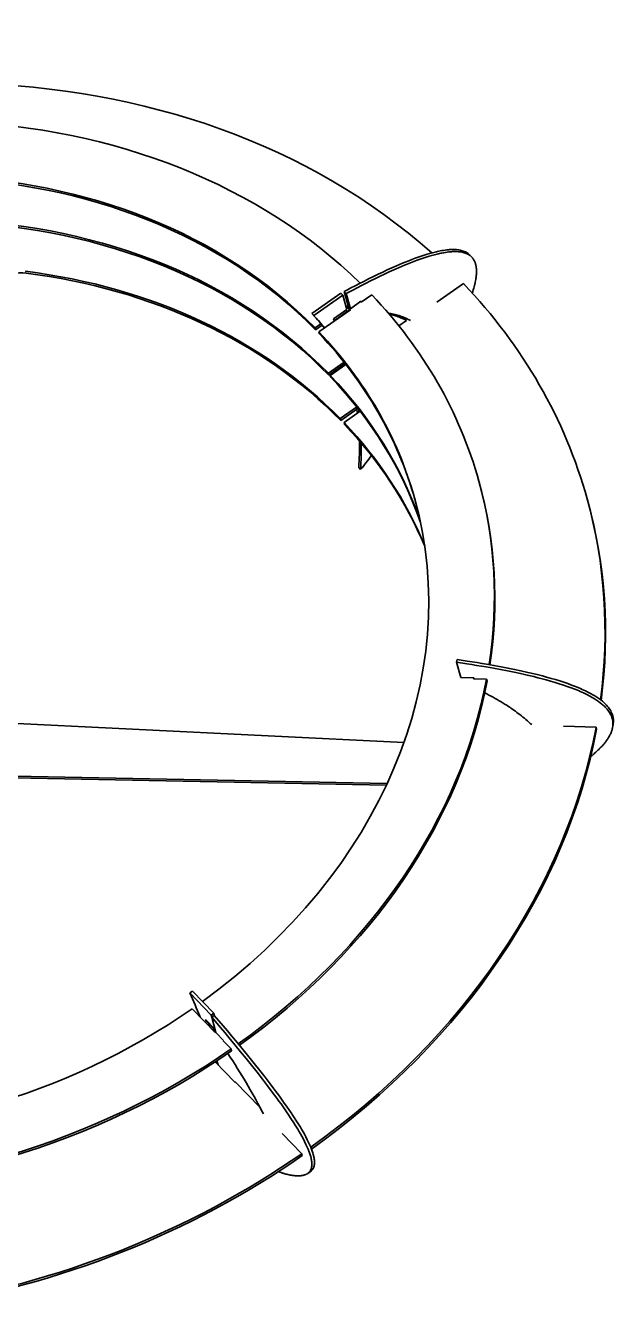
# Model space of a CAD drawing. Extents: x 68 to 1034, y 121 to 775.
# Drawn here: x 342.3 to 519.3, y 389.8 to 775 of the extents above; entities that cross this region are included whole.
import ezdxf

# ---------------------------------------------------------------- set-up
doc = ezdxf.new("R2010")
doc.units = 0

msp = doc.modelspace()

# ---------------------------------------------------------------- linework, layer by layer
at = {"color": 7, "lineweight": 35, "ltscale": 0.021051}
msp.add_line((476.64, 705.42), (476.06, 706.03), dxfattribs=at)
at = {"color": 7, "lineweight": 13, "ltscale": 0.014728}
msp.add_line((342.5, 700.56), (342.35, 701.13), dxfattribs=at)
at = {"color": 7, "lineweight": 35, "ltscale": 0.242881}
msp.add_line((474.12, 697.43), (466.17, 691.85), dxfattribs=at)
at = {"color": 7, "lineweight": 35, "ltscale": 0.267169}
msp.add_line((428.48, 688.43), (437.23, 694.57), dxfattribs=at)
at = {"color": 7, "lineweight": 35, "ltscale": 0.26717}
msp.add_line((429.07, 687.83), (437.81, 693.96), dxfattribs=at)
at = {"color": 7, "lineweight": 35, "ltscale": 0.021052}
for p, q in [((437.81, 693.96), (437.23, 694.57)), ((438.84, 694.43), (438.26, 695.04)), ((440.1, 689.89), (439.52, 690.49)), ((429.07, 687.83), (428.48, 688.43)), ((457.03, 686.33), (456.45, 686.94)), ((443.2, 641.53), (442.62, 642.14))]:
    msp.add_line(p, q, dxfattribs=at)
at = {"color": 7, "lineweight": 35, "ltscale": 0.112356}
msp.add_line((437.81, 693.96), (439.02, 689.63), dxfattribs=at)
at = {"color": 7, "lineweight": 35, "ltscale": 0.117822}
for p, q in [((439.52, 690.49), (438.26, 695.04)), ((440.1, 689.89), (438.84, 694.43)), ((473.34, 579.01), (472.08, 583.55))]:
    msp.add_line(p, q, dxfattribs=at)
at = {"color": 7, "lineweight": 35, "ltscale": 0.097152}
msp.add_line((446.56, 694.04), (443.38, 691.8), dxfattribs=at)
at = {"color": 7, "lineweight": 35, "ltscale": 0.291457}
msp.add_line((430.65, 682.88), (440.2, 689.57), dxfattribs=at)
at = {"color": 7, "lineweight": 35, "ltscale": 0.12144}
msp.add_line((439.02, 689.63), (435.04, 686.84), dxfattribs=at)
at = {"color": 7, "lineweight": 35, "ltscale": 0.008443}
msp.add_line((438.75, 690.59), (439.03, 690.78), dxfattribs=at)
at = {"color": 7, "lineweight": 35, "ltscale": 0.008444}
msp.add_line((438.91, 690.02), (439.19, 690.22), dxfattribs=at)
at = {"color": 7, "lineweight": 35, "ltscale": 0.042104}
msp.add_line((440.2, 689.57), (439.03, 690.78), dxfattribs=at)
at = {"color": 7, "lineweight": 35, "ltscale": 0.014728}
for p, q in [((439.19, 690.22), (439.03, 690.78)), ((435.04, 686.84), (435.2, 686.28)), ((429.64, 683.52), (429.48, 684.09)), ((434.22, 669.27), (434.06, 669.84)), ((437.2, 656.27), (437.04, 656.84)), ((438.37, 655.06), (438.21, 655.63)), ((478.94, 637.41), (478.78, 637.98)), ((511.55, 632.09), (511.39, 632.66)), ((514.22, 563.41), (514.06, 563.98)), ((396.5, 476.13), (396.66, 475.56)), ((404.37, 466.68), (404.21, 467.25)), ((425.63, 435.18), (425.47, 435.74))]:
    msp.add_line(p, q, dxfattribs=at)
at = {"color": 7, "lineweight": 35, "ltscale": 0.028051}
msp.add_line((439.96, 689.41), (439.19, 690.22), dxfattribs=at)
at = {"color": 7, "lineweight": 35, "ltscale": 0.007667}
msp.add_line((439.76, 689.62), (439.84, 689.32), dxfattribs=at)
at = {"color": 7, "lineweight": 35, "ltscale": 0.097153}
msp.add_line((443.29, 692.12), (440.1, 689.89), dxfattribs=at)
at = {"color": 7, "lineweight": 35, "ltscale": 0.007933}
msp.add_line((443.16, 692.03), (443.38, 691.8), dxfattribs=at)
at = {"color": 7, "lineweight": 35, "ltscale": 0.00797}
msp.add_line((443.29, 692.12), (443.37, 691.81), dxfattribs=at)
at = {"color": 7, "lineweight": 35, "ltscale": 0.000476634}
msp.add_line((466.15, 691.88), (466.16, 691.87), dxfattribs=at)
at = {"color": 7, "lineweight": 35, "ltscale": 0.008192}
msp.add_line((429.07, 687.83), (429.29, 687.59), dxfattribs=at)
at = {"color": 7, "lineweight": 35, "ltscale": 0.121441}
msp.add_line((435.2, 686.28), (439.17, 689.07), dxfattribs=at)
at = {"color": 7, "lineweight": 35, "ltscale": 0.014051}
msp.add_line((439.17, 689.07), (438.78, 689.47), dxfattribs=at)
at = {"color": 7, "lineweight": 35, "ltscale": 0.00462}
msp.add_line((439.17, 689.07), (439.22, 688.89), dxfattribs=at)
at = {"color": 7, "lineweight": 35, "ltscale": 0.070616}
msp.add_line((457.03, 686.33), (454.72, 684.71), dxfattribs=at)
at = {"color": 7, "lineweight": 35, "ltscale": 0.05427}
msp.add_line((429.48, 684.09), (431.26, 685.34), dxfattribs=at)
at = {"color": 7, "lineweight": 35, "ltscale": 0.060155}
msp.add_line((429.64, 683.52), (431.61, 684.9), dxfattribs=at)
at = {"color": 7, "lineweight": 35, "ltscale": 0.014729}
msp.add_line((430.81, 682.31), (430.65, 682.88), dxfattribs=at)
at = {"color": 7, "lineweight": 35, "ltscale": 0.145603}
msp.add_line((438.25, 673.79), (433.48, 670.45), dxfattribs=at)
at = {"color": 7, "lineweight": 35, "ltscale": 0.014727}
msp.add_line((433.63, 669.88), (433.48, 670.45), dxfattribs=at)
at = {"color": 7, "lineweight": 35, "ltscale": 0.151341}
msp.add_line((438.59, 673.36), (433.63, 669.88), dxfattribs=at)
at = {"color": 7, "lineweight": 35, "ltscale": 0.143509}
msp.add_line((434.06, 669.84), (438.76, 673.14), dxfattribs=at)
at = {"color": 7, "lineweight": 35, "ltscale": 0.007089}
msp.add_line((438.43, 673.25), (438.54, 672.98), dxfattribs=at)
at = {"color": 7, "lineweight": 35, "ltscale": 0.150418}
msp.add_line((441.97, 660.29), (437.04, 656.84), dxfattribs=at)
at = {"color": 7, "lineweight": 35, "ltscale": 0.148435}
msp.add_line((442.06, 659.68), (437.2, 656.27), dxfattribs=at)
at = {"color": 7, "lineweight": 35, "ltscale": 0.148068}
msp.add_line((438.21, 655.63), (443.06, 659.03), dxfattribs=at)
at = {"color": 7, "lineweight": 35, "ltscale": 0.020897}
for p, q in [((472.08, 583.55), (472.23, 584.37)), ((519.04, 563.93), (519.19, 564.75))]:
    msp.add_line(p, q, dxfattribs=at)
at = {"color": 7, "lineweight": 35, "ltscale": 0.097687}
for p, q in [((477.25, 578.87), (473.34, 579.01)), ((481.1, 578.48), (477.2, 578.61))]:
    msp.add_line(p, q, dxfattribs=at)
at = {"color": 7, "lineweight": 35, "ltscale": 0.006525}
msp.add_line((477.24, 578.87), (477.2, 578.61), dxfattribs=at)
at = {"color": 7, "lineweight": 35, "ltscale": 0.006768}
msp.add_line((477.25, 578.87), (477.32, 578.61), dxfattribs=at)
at = {"color": 7, "lineweight": 35, "ltscale": 0.014726}
msp.add_line((481.26, 577.91), (481.1, 578.48), dxfattribs=at)
at = {"color": 7, "lineweight": 35}
for p, q in [((326.22, 565.79), (456.23, 559.38)), ((323.3, 549.62), (451.2, 547.1)), ((323.46, 549.05), (450.94, 546.54))]:
    msp.add_line(p, q, dxfattribs=at)
at = {"color": 7, "lineweight": 35, "ltscale": 0.244194}
msp.add_line((514.06, 563.98), (504.3, 564.32), dxfattribs=at)
at = {"color": 7, "lineweight": 35, "ltscale": 0.003403}
msp.add_line((504.45, 564.44), (504.49, 564.31), dxfattribs=at)
at = {"color": 7, "lineweight": 35, "ltscale": 0.024288}
for p, q in [((391.79, 484.09), (392.59, 484.65)), ((398.23, 477.43), (399.02, 477.99)), ((398.36, 476.76), (399.15, 477.31)), ((427.3, 429.81), (428.09, 430.37))]:
    msp.add_line(p, q, dxfattribs=at)
at = {"color": 7, "lineweight": 35, "ltscale": 0.23157}
for p, q in [((391.79, 484.09), (398.23, 477.43)), ((392.59, 484.65), (399.02, 477.99))]:
    msp.add_line(p, q, dxfattribs=at)
at = {"color": 7, "lineweight": 35, "ltscale": 0.252622}
msp.add_line((392.51, 479.36), (399.53, 472.09), dxfattribs=at)
at = {"color": 7, "lineweight": 35, "ltscale": 0.020075}
msp.add_line((399.02, 477.99), (399.24, 477.21), dxfattribs=at)
at = {"color": 7, "lineweight": 35, "ltscale": 0.10235}
msp.add_line((399.35, 473.18), (396.5, 476.13), dxfattribs=at)
at = {"color": 7, "lineweight": 35, "ltscale": 0.007122}
msp.add_line((396.66, 475.56), (396.89, 475.72), dxfattribs=at)
at = {"color": 7, "lineweight": 35, "ltscale": 0.102349}
msp.add_line((396.66, 475.56), (399.51, 472.62), dxfattribs=at)
at = {"color": 7, "lineweight": 35, "ltscale": 0.016596}
msp.add_line((398.23, 477.43), (398.41, 476.79), dxfattribs=at)
at = {"color": 7, "lineweight": 35, "ltscale": 0.117823}
msp.add_line((399.62, 472.21), (398.36, 476.76), dxfattribs=at)
at = {"color": 7, "lineweight": 35, "ltscale": 0.003791}
for p, q in [((399.53, 472.09), (399.65, 472.18)), ((405.38, 457.21), (405.51, 457.3))]:
    msp.add_line(p, q, dxfattribs=at)
at = {"color": 7, "lineweight": 35, "ltscale": 0.084207}
for p, q in [((401.96, 469.79), (399.62, 472.21)), ((404.21, 467.25), (401.87, 469.67))]:
    msp.add_line(p, q, dxfattribs=at)
at = {"color": 7, "lineweight": 35, "ltscale": 0.213657}
msp.add_line((399.44, 463.35), (405.38, 457.21), dxfattribs=at)
at = {"color": 7, "lineweight": 35, "ltscale": 0.268467}
msp.add_line((412.93, 449.62), (405.47, 457.34), dxfattribs=at)
at = {"color": 7, "lineweight": 35, "ltscale": 0.001461}
msp.add_line((405.47, 457.34), (405.49, 457.28), dxfattribs=at)
at = {"color": 7, "lineweight": 35, "ltscale": 0.210518}
msp.add_line((425.47, 435.74), (419.62, 441.8), dxfattribs=at)
at = {"color": 7, "lineweight": 35}
for points in [[(438.26, 695.04), (439.27, 695.58), (440.27, 696.11), (441.58, 696.8), (442.86, 697.46), (444.12, 698.11), (445.6, 698.85), (447.05, 699.57), (448.46, 700.26), (449.84, 700.91), (451.18, 701.54), (452.61, 702.18), (453.31, 702.49), (454, 702.79), (454.9, 703.18), (455.79, 703.55), (456.65, 703.91), (457.67, 704.31), (458.66, 704.69), (459.62, 705.05), (460.55, 705.39), (461.46, 705.7), (462.35, 705.99), (463.2, 706.25), (464.03, 706.5), (464.84, 706.72), (465.62, 706.91), (466, 707), (466.38, 707.09), (466.74, 707.17), (467.1, 707.24), (467.63, 707.34), (468.14, 707.42), (468.64, 707.5), (469.12, 707.56), (469.42, 707.59), (469.7, 707.62), (469.98, 707.64), (470.26, 707.65), (470.62, 707.67), (470.97, 707.68), (471.3, 707.67), (471.7, 707.66), (472.08, 707.64), (472.45, 707.6), (472.8, 707.55), (473.14, 707.49), (473.48, 707.42), (473.8, 707.33), (474.1, 707.23), (474.39, 707.12), (474.67, 707), (474.81, 706.94), (474.94, 706.87), (475.11, 706.77), (475.27, 706.67), (475.43, 706.57), (475.59, 706.44), (475.76, 706.31), (475.91, 706.17), (476.06, 706.03)], [(438.84, 694.43), (439.86, 694.97), (440.85, 695.5), (442.16, 696.19), (443.45, 696.86), (444.71, 697.5), (446.19, 698.25), (447.64, 698.97), (449.05, 699.65), (450.43, 700.31), (451.77, 700.93), (453.2, 701.58), (453.9, 701.89), (454.59, 702.19), (455.49, 702.58), (456.37, 702.95), (457.24, 703.3), (458.25, 703.71), (459.24, 704.09), (460.2, 704.45), (461.14, 704.78), (462.05, 705.09), (462.93, 705.38), (463.79, 705.65), (464.62, 705.89), (465.42, 706.11), (466.2, 706.31), (466.59, 706.4), (466.97, 706.48), (467.33, 706.56), (467.68, 706.63), (468.21, 706.73), (468.72, 706.82), (469.22, 706.89), (469.71, 706.95), (470, 706.98), (470.29, 707.01), (470.57, 707.03), (470.84, 707.05), (471.2, 707.06), (471.55, 707.07), (471.89, 707.07), (472.29, 707.06), (472.67, 707.03), (473.03, 706.99), (473.39, 706.95), (473.73, 706.89), (474.06, 706.81), (474.38, 706.73), (474.69, 706.63), (474.98, 706.52), (475.26, 706.4), (475.39, 706.33), (475.52, 706.26), (475.69, 706.17), (475.85, 706.07), (476.01, 705.96), (476.18, 705.84), (476.34, 705.7), (476.5, 705.57), (476.64, 705.42)], [(476.64, 705.42), (476.74, 705.32), (476.83, 705.21), (476.92, 705.1), (477.01, 704.99), (477.06, 704.91), (477.12, 704.84), (477.22, 704.68), (477.32, 704.51), (477.41, 704.34), (477.49, 704.17), (477.57, 703.99), (477.64, 703.82), (477.7, 703.65), (477.76, 703.48), (477.81, 703.3), (477.85, 703.12), (477.89, 702.96), (477.92, 702.81), (477.95, 702.65), (477.97, 702.53), (477.99, 702.4), (478.02, 702.15), (478.03, 702.02), (478.04, 701.88), (478.05, 701.74), (478.06, 701.6), (478.07, 701.32), (478.07, 701.03), (478.06, 700.74), (478.05, 700.44), (478.03, 700.13), (478.01, 699.86), (477.98, 699.58), (477.94, 699.29), (477.9, 699.01), (477.87, 698.82), (477.84, 698.62), (477.76, 698.22), (477.68, 697.82), (477.64, 697.6), (477.59, 697.38), (477.53, 697.16), (477.48, 696.93), (477.36, 696.47), (477.23, 696.01), (477.09, 695.54), (476.95, 695.06), (476.79, 694.58)], [(451.53, 688.55), (451.94, 688.49), (452.34, 688.41), (452.74, 688.33), (453.13, 688.24), (453.52, 688.15), (453.91, 688.05), (454.29, 687.94), (454.67, 687.82), (455.04, 687.7), (455.41, 687.57), (455.77, 687.44), (456.13, 687.3), (456.49, 687.15), (456.84, 686.99), (457.18, 686.83), (457.53, 686.66), (457.86, 686.49), (458.2, 686.3)], [(451.76, 688.29), (452.16, 688.19), (452.56, 688.09), (452.96, 687.98), (453.35, 687.86), (453.74, 687.74), (454.12, 687.61), (454.5, 687.47), (454.87, 687.33), (455.24, 687.18), (455.61, 687.02), (455.97, 686.86), (456.33, 686.69), (456.68, 686.52), (457.03, 686.33)], [(472.08, 583.55), (475.15, 583.09), (476.65, 582.86), (478.12, 582.62), (479.56, 582.38), (480.96, 582.14), (483.17, 581.76), (485.31, 581.36), (487.38, 580.96), (489.39, 580.56), (491.32, 580.15), (493.36, 579.69), (494.36, 579.46), (495.33, 579.23), (496.59, 578.91), (497.81, 578.6), (499.01, 578.28), (500.39, 577.89), (501.72, 577.5), (503, 577.1), (504.23, 576.7), (505.41, 576.3), (506.58, 575.87), (507.69, 575.44), (508.75, 575.01), (509.27, 574.79), (509.77, 574.57), (510.25, 574.35), (510.71, 574.13), (511.49, 573.74), (512.22, 573.36), (512.92, 572.97), (513.58, 572.58), (514.2, 572.18), (514.78, 571.78), (515.32, 571.38), (515.82, 570.99), (516.05, 570.79), (516.28, 570.59), (516.56, 570.32), (516.83, 570.05), (517.09, 569.78), (517.39, 569.44), (517.66, 569.11), (517.91, 568.76), (518.13, 568.42), (518.34, 568.08), (518.51, 567.73), (518.68, 567.36), (518.82, 566.98), (518.94, 566.6), (519.03, 566.22), (519.09, 565.84), (519.13, 565.46), (519.14, 565.08), (519.13, 564.7), (519.1, 564.31), (519.04, 563.93)], [(472.23, 584.37), (475.3, 583.91), (476.8, 583.68), (478.27, 583.44), (479.7, 583.21), (481.11, 582.97), (483.32, 582.58), (485.46, 582.19), (487.53, 581.79), (489.53, 581.38), (491.47, 580.97), (493.51, 580.51), (494.5, 580.28), (495.47, 580.05), (496.74, 579.73), (497.96, 579.42), (499.15, 579.1), (500.54, 578.71), (501.87, 578.32), (503.15, 577.92), (504.38, 577.52), (505.55, 577.12), (506.72, 576.69), (507.84, 576.26), (508.9, 575.83), (509.41, 575.61), (509.91, 575.39), (510.39, 575.17), (510.86, 574.95), (511.64, 574.57), (512.37, 574.18), (513.07, 573.79), (513.72, 573.4), (514.34, 573), (514.93, 572.6), (515.47, 572.2), (515.96, 571.81), (516.2, 571.61), (516.42, 571.41), (516.71, 571.14), (516.98, 570.87), (517.24, 570.61), (517.53, 570.27), (517.81, 569.93), (518.06, 569.59), (518.28, 569.24), (518.48, 568.9), (518.66, 568.55), (518.83, 568.18), (518.97, 567.8), (519.09, 567.43), (519.18, 567.05), (519.24, 566.67), (519.28, 566.29), (519.29, 565.9), (519.28, 565.52), (519.25, 565.14), (519.19, 564.75)], [(480.55, 574.34), (481.2, 574.02), (481.84, 573.68), (482.48, 573.35), (483.1, 573.01), (483.72, 572.67), (484.34, 572.32), (484.94, 571.97), (485.54, 571.62), (486.13, 571.26), (486.72, 570.88), (487.02, 570.7), (487.31, 570.51), (487.7, 570.25), (488.08, 570), (488.46, 569.74), (488.91, 569.43), (489.36, 569.11), (489.8, 568.8), (490.24, 568.48), (490.67, 568.15), (491.14, 567.79), (491.61, 567.43), (492.07, 567.06), (492.52, 566.69), (492.97, 566.31), (493.41, 565.93), (493.84, 565.55), (494.27, 565.17), (494.69, 564.78)], [(519.04, 563.93), (519, 563.71), (518.95, 563.49), (518.89, 563.27), (518.82, 563.05), (518.75, 562.83), (518.67, 562.61), (518.59, 562.39), (518.49, 562.17), (518.38, 561.93), (518.26, 561.69), (518.14, 561.45), (518.01, 561.21), (517.86, 560.96), (517.72, 560.72), (517.59, 560.53), (517.46, 560.34), (517.33, 560.14), (517.23, 560), (517.12, 559.86), (517.01, 559.71), (516.9, 559.56), (516.7, 559.31), (516.49, 559.06), (516.28, 558.8), (516.06, 558.55), (515.83, 558.3), (515.68, 558.14), (515.53, 557.98), (515.23, 557.67), (514.91, 557.35), (514.63, 557.08), (514.34, 556.81), (514.04, 556.54), (513.74, 556.27), (513.46, 556.03), (513.19, 555.79), (512.9, 555.55), (512.69, 555.38), (512.47, 555.2)], [(398.36, 476.76), (401, 473.65), (402.28, 472.15), (403.53, 470.66), (405.34, 468.49), (407.08, 466.38), (408.75, 464.34), (410.35, 462.35), (412.04, 460.22), (413.65, 458.16), (415.17, 456.18), (416.61, 454.28), (417.96, 452.45), (418.6, 451.57), (419.23, 450.7), (420.29, 449.19), (421.29, 447.74), (422.22, 446.35), (423.08, 445.01), (423.49, 444.37), (423.88, 443.74), (424.26, 443.13), (424.61, 442.53), (425.06, 441.76), (425.48, 441.01), (425.87, 440.29), (426.34, 439.39), (426.75, 438.54), (426.94, 438.14), (427.12, 437.74), (427.39, 437.12), (427.62, 436.53), (427.83, 435.97), (428.01, 435.43), (428.16, 434.91), (428.29, 434.38), (428.35, 434.12), (428.4, 433.88), (428.45, 433.56), (428.49, 433.25), (428.51, 432.95), (428.53, 432.62), (428.52, 432.3), (428.5, 432), (428.46, 431.71), (428.4, 431.44), (428.32, 431.18), (428.22, 430.94), (428.11, 430.71), (427.98, 430.5), (427.83, 430.3), (427.67, 430.12), (427.49, 429.96), (427.3, 429.81)], [(399.15, 477.31), (401.8, 474.21), (403.08, 472.7), (404.32, 471.22), (406.13, 469.05), (407.87, 466.94), (409.54, 464.89), (411.14, 462.91), (412.84, 460.78), (414.45, 458.72), (415.97, 456.74), (417.41, 454.84), (418.76, 453.01), (419.4, 452.12), (420.02, 451.26), (421.09, 449.75), (422.09, 448.29), (423.02, 446.9), (423.88, 445.57), (424.29, 444.93), (424.68, 444.3), (425.05, 443.69), (425.41, 443.09), (425.86, 442.32), (426.28, 441.57), (426.67, 440.84), (427.13, 439.95), (427.55, 439.1), (427.74, 438.69), (427.92, 438.29), (428.18, 437.68), (428.42, 437.09), (428.62, 436.52), (428.8, 435.98), (428.95, 435.47), (429.09, 434.94), (429.15, 434.68), (429.19, 434.43), (429.25, 434.11), (429.28, 433.81), (429.31, 433.51), (429.32, 433.18), (429.32, 432.86), (429.29, 432.55), (429.25, 432.27), (429.19, 432), (429.11, 431.74), (429.02, 431.49), (428.9, 431.27), (428.77, 431.05), (428.62, 430.86), (428.46, 430.68), (428.28, 430.52), (428.09, 430.37)], [(403.23, 465.89), (403.96, 464.78), (404.68, 463.67), (405.39, 462.57), (406.08, 461.46), (406.77, 460.36), (407.44, 459.27), (408.1, 458.18), (408.73, 457.11), (409.36, 456.05), (409.97, 455), (410.57, 453.95), (411.16, 452.9), (411.73, 451.85), (412.3, 450.81), (412.85, 449.77), (413.13, 449.25), (413.4, 448.73), (413.66, 448.21), (413.93, 447.69)], [(427.3, 429.81), (427.18, 429.73), (427.05, 429.66), (426.92, 429.59), (426.79, 429.52), (426.65, 429.46), (426.51, 429.41), (426.42, 429.38), (426.33, 429.35), (426.15, 429.3), (425.97, 429.25), (425.77, 429.21), (425.58, 429.17), (425.38, 429.14), (425.17, 429.12), (424.96, 429.11), (424.74, 429.09), (424.53, 429.09), (424.39, 429.09), (424.25, 429.09), (424.11, 429.09), (423.96, 429.1), (423.68, 429.11), (423.46, 429.13), (423.24, 429.15), (423.02, 429.17), (422.86, 429.2), (422.69, 429.22), (422.35, 429.27), (422, 429.33), (421.66, 429.4), (421.3, 429.48), (420.95, 429.56), (420.67, 429.63), (420.4, 429.71), (420.12, 429.79), (419.91, 429.85), (419.7, 429.91), (419.28, 430.05), (418.86, 430.19), (418.43, 430.34)]]:
    msp.add_lwpolyline(points, dxfattribs=at)
for centre, radius, start, end in [((395.29, 655.85), 46.51, 37.2866, 43.6233), ((395.78, 655.16), 46.63, 38.3197, 44.0571), ((445.7, 643.5), 46.13, 97.4407, 98.2452), ((446.77, 668.74), 20.62, 61.995, 68.755), ((374.88, 649.87), 67.89, 7.2611, 8.974), ((376.08, 649.35), 67.27, 8.0474, 8.8325), ((348.47, 648.53), 94.37, 356.1136, 0.9822), ((348.95, 647.93), 94.46, 356.1155, 0.9291), ((381.79, 691.97), 79.47, 320.6078, 324.437), ((116.21, 361.76), 301.51, 22.4529, 23.9363), ((234.36, 407.45), 174.8, 18.3567, 18.7502)]:
    msp.add_arc(centre, radius, start, end, dxfattribs=at)
for centre, major_axis, start_param, end_param in [((294.58, 572.52), (216.82, 60.13), 0.479115, 1.946681), ((290.88, 585.86), (168.63, 46.77), 0.419624, 1.978991), ((291.03, 585.29), (168.63, 46.77), 0.419624, 1.978991), ((290.88, 585.86), (187.91, 52.12), 0.438983, 1.194179), ((294.58, 572.52), (168.63, 46.77), 0.416754, 1.196446), ((294.73, 571.95), (168.63, 46.77), 0.416754, 1.196446), ((298.43, 558.61), (168.63, 46.77), 0.419624, 1.093413), ((339.99, 692.42), (9.64, 2.67), 1.093413, 2.787557), ((298.59, 558.04), (168.63, 46.77), 0.419624, 1.093413), ((294.58, 572.52), (216.82, 60.13), 0.000039, 0.409465), ((290.88, 585.86), (187.91, 52.12), 0.000039, 0.408781), ((290.88, 585.86), (168.63, 46.77), 0.000038, 0.408195), ((291.03, 585.29), (168.63, 46.77), 0.002085, 0.408195), ((294.58, 572.52), (168.63, 46.77), 0.049023, 0.411064), ((294.74, 571.95), (168.63, 46.77), 0.051107, 0.411064), ((298.43, 558.61), (168.63, 46.77), 0.100148, 0.408195), ((298.59, 558.04), (168.63, 46.77), 0.102242, 0.408195), ((290.88, 585.86), (187.91, 52.12), 5.933745, 6.283225), ((291.03, 585.29), (187.91, 52.12), 5.937023, 6.283225), ((290.88, 585.86), (168.63, 46.77), 5.142831, 6.283224), ((294.58, 572.52), (216.82, 60.13), 5.951172, 6.283225), ((294.73, 571.95), (216.82, 60.13), 5.953357, 6.283225), ((290.88, 585.86), (187.91, 52.12), 5.1351, 5.906568), ((291.03, 585.29), (187.91, 52.12), 5.136379, 5.906568), ((294.58, 572.52), (216.82, 60.13), 5.137079, 5.906432), ((294.73, 571.95), (216.82, 60.13), 5.137383, 5.906432), ((290.88, 585.86), (168.63, 46.77), 3.561216, 5.120584), ((290.88, 585.86), (187.91, 52.12), 4.346028, 5.12117), ((291.03, 585.29), (187.91, 52.12), 4.346028, 5.12117), ((294.58, 572.52), (216.82, 60.13), 4.564993, 5.121854), ((294.73, 571.95), (216.82, 60.13), 4.564993, 5.121854)]:
    msp.add_ellipse(centre, major_axis=major_axis, ratio=0.808051, start_param=start_param, end_param=end_param, dxfattribs=at)

doc.saveas('drawing.dxf')
